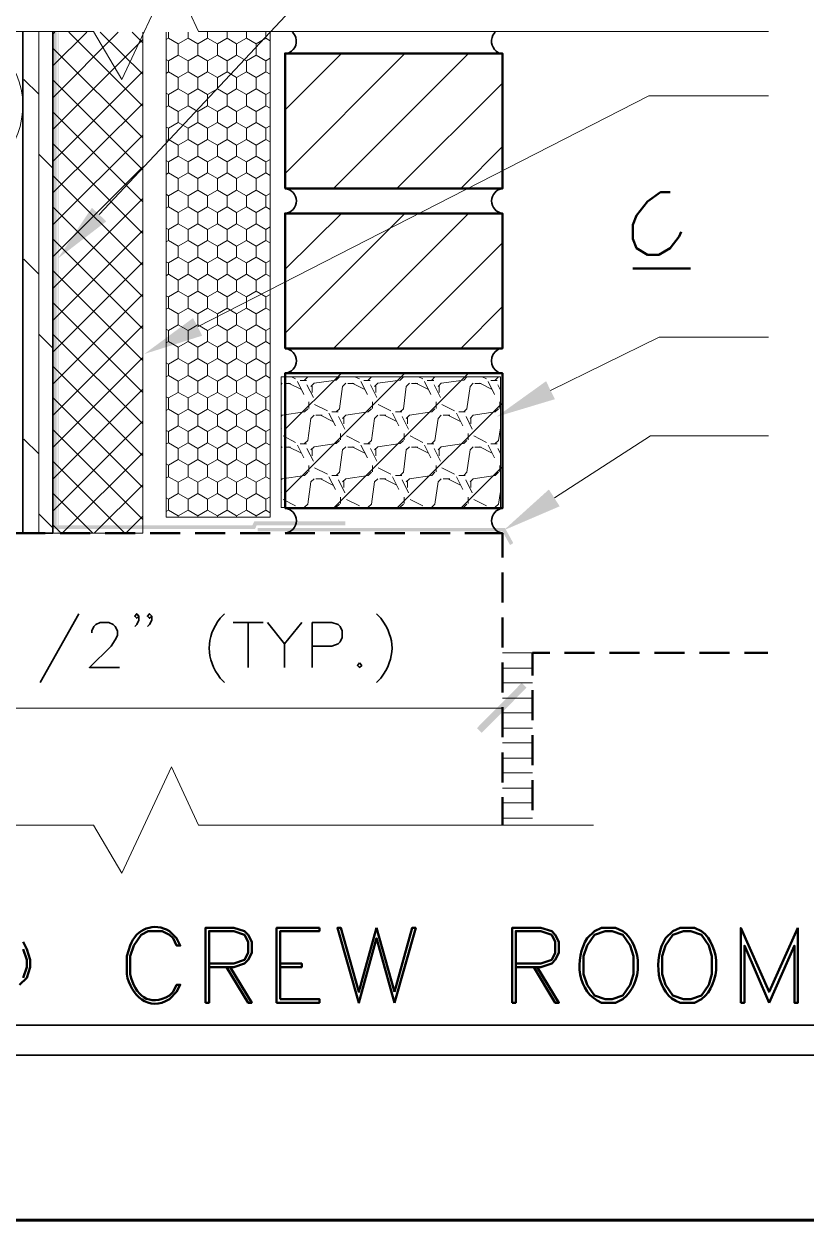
# Model space of a CAD drawing. Header units: inches. Extents: x 5 to 516, y -193 to 129.
# Drawn here: x 35.558 to 37.732, y -170.737 to -167.411 of the extents above; entities that cross this region are included whole.
import ezdxf

# ---------------------------------------------------------------- set-up
doc = ezdxf.new("R2010")
doc.units = ezdxf.units.IN
doc.header["$MEASUREMENT"] = 0
doc.layers.add('PDF7_Geometry', color=7, linetype='Continuous')
doc.layers.add('PDF7_Solid Fills', color=7, linetype='Continuous')

msp = doc.modelspace()

# ---------------------------------------------------------------- hatches: boundary and pattern name
at = {"layer": 'PDF7_Solid Fills', "transparency": 33554559}
for points in [[(36.2046632, -168.8057823), (36.1979965, -168.7946712), (36.1924412, -168.8057827), (35.6491069, -168.8057823), (35.6491076, -167.4346703), (35.6391069, -167.4346703), (35.6391078, -168.815783), (36.2002187, -168.8157823)], [(35.654664, -167.4346703), (35.6513307, -167.4346703), (35.6513297, -168.8268927), (35.654664, -168.8268927)], [(36.4513289, -168.8057823), (36.4513289, -168.7946712), (36.1979955, -168.7946716), (36.2046622, -168.8057823)], [(36.2079952, -168.8124487), (36.2079952, -168.8224487), (36.8879953, -168.8224494), (36.9091081, -168.8602272), (36.9179967, -168.8546709), (36.894662, -168.8124487)], [(36.8168865, -169.3691165), (36.8302199, -169.3824498), (36.9546638, -169.2568937), (36.941331, -169.2435609)]]:
    msp.add_hatch(color=256, dxfattribs=at).paths.add_polyline_path(points)

# ---------------------------------------------------------------- linework, layer by layer
at = {"layer": 'PDF7_Geometry', "lineweight": 15}
for points in [[(35.7668851, -167.941339), (37.3468852, -166.2557834), (37.674663, -166.2557834)], [(34.3402176, -167.4324505), (35.7513288, -167.4324505), (35.8302177, -167.5657838), (35.9679955, -167.2702282), (36.0435511, -167.4324505), (37.6268844, -167.4324505)], [(35.5991085, -168.8268937), (35.5991085, -167.4346713)], [(35.6379969, -167.4346703), (35.6379969, -168.8268927), (35.8879969, -168.8268927), (35.8879969, -167.4346703)], [(35.6379969, -167.5280044), (35.7324414, -167.4346711)], [(35.6379969, -167.4402268), (35.6435525, -167.4346713)], [(35.6379969, -167.6168942), (35.8202192, -167.434672)], [(35.8879969, -167.6402277), (35.6824414, -167.4346722)], [(35.8879969, -167.5513379), (35.7702191, -167.4346713)], [(35.8879969, -167.4635603), (35.859108, -167.4346714)], [(35.953551, -167.4346703), (35.953551, -168.7824482), (36.2424399, -168.7824482), (36.2424399, -167.4346703)], [(35.9535529, -167.4546708), (35.9602196, -167.4513375), (35.9602196, -167.4346708)], [(35.9868852, -167.466893), (36.014663, -167.4513375), (36.014663, -167.4346708)], [(36.0413297, -167.466893), (36.0679964, -167.4513375), (36.0679964, -167.4346708)], [(36.0957754, -167.466893), (36.122442, -167.4513375), (36.122442, -167.4346708)], [(36.1491076, -167.466893), (36.1768854, -167.4513375), (36.1768854, -167.4346708)], [(36.2035522, -167.466893), (36.2302188, -167.4513375), (36.2302188, -167.4346708)], [(35.6379969, -167.7046718), (35.8879969, -167.4546718)], [(35.9868852, -167.4668924), (35.9602185, -167.4513368)], [(35.9602185, -167.5135601), (35.9868852, -167.4980045), (35.9868852, -167.4668934)], [(36.0413286, -167.4668924), (36.0146619, -167.4513368)], [(36.0146619, -167.5135601), (36.0413286, -167.4980045), (36.0413286, -167.4668934)], [(36.0957742, -167.4668924), (36.0679964, -167.4513368)], [(36.0679964, -167.5135601), (36.0957742, -167.4980045), (36.0957742, -167.4668934)], [(36.1491076, -167.4668924), (36.1224409, -167.4513368)], [(36.1224409, -167.5135601), (36.1491076, -167.4980045), (36.1491076, -167.4668934)], [(36.203551, -167.4668924), (36.1768843, -167.4513368)], [(36.1768843, -167.5135601), (36.203551, -167.4980045), (36.203551, -167.4668934)], [(36.2424417, -167.4580039), (36.2302195, -167.4513372)], [(35.8879969, -167.7280053), (35.6379969, -167.4791164)], [(36.014663, -167.5135594), (35.9868852, -167.4980039)], [(36.0679964, -167.5135594), (36.0413297, -167.4980039)], [(36.122442, -167.5135594), (36.0957754, -167.4980039)], [(36.1768854, -167.5135594), (36.1491076, -167.4980039)], [(36.2302188, -167.5135594), (36.2035522, -167.4980039)], [(36.2424417, -167.506893), (36.2302195, -167.5135597)], [(36.2835523, -167.6502262), (36.4402189, -167.4935595)], [(36.2835523, -167.8268936), (36.6168856, -167.4935602)], [(36.4179969, -167.8691164), (36.7935525, -167.4935608)], [(35.9602196, -167.5135594), (35.9535529, -167.5102261)], [(35.9535529, -167.549116), (35.9602196, -167.5446715), (35.9602196, -167.5135604)], [(35.9868852, -167.5602271), (36.014663, -167.5446715), (36.014663, -167.5135604)], [(36.0413297, -167.5602271), (36.0679964, -167.5446715), (36.0679964, -167.5135604)], [(36.0957754, -167.5602271), (36.122442, -167.5446715), (36.122442, -167.5135604)], [(36.1491076, -167.5602271), (36.1768854, -167.5446715), (36.1768854, -167.5135604)], [(36.2035522, -167.5602271), (36.2302188, -167.5446715), (36.2302188, -167.5135604)], [(35.5991085, -167.6068935), (35.5579974, -167.5657824)], [(35.6379969, -167.7935616), (35.8879969, -167.5435616)], [(35.8879969, -167.8168929), (35.6379969, -167.5668929)], [(35.9868852, -167.5602265), (35.9602185, -167.5446709)], [(35.9602185, -167.6080052), (35.9868852, -167.5913386), (35.9868852, -167.5602274)], [(36.0413286, -167.5602265), (36.0146619, -167.5446709)], [(36.0146619, -167.6080052), (36.0413286, -167.5913386), (36.0413286, -167.5602274)], [(36.0957742, -167.5602265), (36.0679964, -167.5446709)], [(36.0679964, -167.6080052), (36.0957742, -167.5913386), (36.0957742, -167.5602274)], [(36.1491076, -167.5602265), (36.1224409, -167.5446709)], [(36.1224409, -167.6080052), (36.1491076, -167.5913386), (36.1491076, -167.5602274)], [(36.203551, -167.5602265), (36.1768843, -167.5446709)], [(36.1768843, -167.6080052), (36.203551, -167.5913386), (36.203551, -167.5602274)], [(36.2424417, -167.5513379), (36.2302195, -167.5446713)], [(35.9602196, -167.6080057), (35.9535529, -167.6035612)], [(35.9535529, -167.6424489), (35.9602196, -167.6391155), (35.9602196, -167.6080044)], [(36.014663, -167.6080057), (35.9868852, -167.591339)], [(35.9868852, -167.6546711), (36.014663, -167.6391155), (36.014663, -167.6080044)], [(36.0679964, -167.6080057), (36.0413297, -167.591339)], [(36.0413297, -167.6546711), (36.0679964, -167.6391155), (36.0679964, -167.6080044)], [(36.122442, -167.6080057), (36.0957754, -167.591339)], [(36.0957754, -167.6546711), (36.122442, -167.6391155), (36.122442, -167.6080044)], [(36.1768854, -167.6080057), (36.1491076, -167.591339)], [(36.1491076, -167.6546711), (36.1768854, -167.6391155), (36.1768854, -167.6080044)], [(36.2302188, -167.6080057), (36.2035522, -167.591339)], [(36.2035522, -167.6546711), (36.2302188, -167.6391155), (36.2302188, -167.6080044)], [(36.2424417, -167.601337), (36.2302195, -167.6080037)], [(36.5946643, -167.8691164), (36.8879976, -167.575783)], [(35.6379969, -167.8813392), (35.8879969, -167.6324503)], [(35.9868852, -167.6546727), (35.9602185, -167.6391172)], [(36.0413286, -167.6546727), (36.0146619, -167.6391172)], [(36.0402186, -168.253561), (37.2946631, -167.6113387), (37.6268854, -167.6113387)], [(36.0957742, -167.6546727), (36.0679964, -167.6391172)], [(36.1491076, -167.6546727), (36.1224409, -167.6391172)], [(36.203551, -167.6546727), (36.1768843, -167.6391172)], [(36.2424417, -167.6457819), (36.2302195, -167.6391153)], [(35.8879969, -167.9057827), (35.6379969, -167.6557827)], [(35.9602185, -167.7013381), (35.9868852, -167.6857826), (35.9868852, -167.6546714)], [(36.0146619, -167.7013381), (36.0413286, -167.6857826), (36.0413286, -167.6546714)], [(36.0679964, -167.7013381), (36.0957742, -167.6857826), (36.0957742, -167.6546714)], [(36.1224409, -167.7013381), (36.1491076, -167.6857826), (36.1491076, -167.6546714)], [(36.1768843, -167.7013381), (36.203551, -167.6857826), (36.203551, -167.6546714)], [(35.9602196, -167.7013375), (35.9535529, -167.6980042)], [(35.9535529, -167.7357829), (35.9602196, -167.7324496), (35.9602196, -167.7013385)], [(36.014663, -167.7013375), (35.9868852, -167.6857819)], [(35.9868852, -167.7480052), (36.014663, -167.7324496), (36.014663, -167.7013385)], [(36.0679964, -167.7013375), (36.0413297, -167.6857819)], [(36.0413297, -167.7480052), (36.0679964, -167.7324496), (36.0679964, -167.7013385)], [(36.122442, -167.7013375), (36.0957754, -167.6857819)], [(36.0957754, -167.7480052), (36.122442, -167.7324496), (36.122442, -167.7013385)], [(36.1768854, -167.7013375), (36.1491076, -167.6857819)], [(36.1491076, -167.7480052), (36.1768854, -167.7324496), (36.1768854, -167.7013385)], [(36.2302188, -167.7013375), (36.2035522, -167.6857819)], [(36.2035522, -167.7480052), (36.2302188, -167.7324496), (36.2302188, -167.7013385)], [(36.2424417, -167.6946711), (36.2302195, -167.7013378)], [(35.6379969, -167.9702268), (35.8879969, -167.7202267)], [(35.9868852, -167.7480045), (35.9602185, -167.732449)], [(36.0413286, -167.7480045), (36.0146619, -167.732449)], [(36.0957742, -167.7480045), (36.0679964, -167.732449)], [(36.1491076, -167.7480045), (36.1224409, -167.732449)], [(36.203551, -167.7480045), (36.1768843, -167.732449)], [(36.2424417, -167.739116), (36.2302195, -167.7324493)], [(35.6379969, -167.8124486), (35.599108, -167.7735597)], [(35.8879969, -167.9935603), (35.6379969, -167.7435603)], [(35.9602185, -167.7946722), (35.9868852, -167.7791166), (35.9868852, -167.7480055)], [(36.0146619, -167.7946722), (36.0413286, -167.7791166), (36.0413286, -167.7480055)], [(36.0679964, -167.7946722), (36.0957742, -167.7791166), (36.0957742, -167.7480055)], [(36.1224409, -167.7946722), (36.1491076, -167.7791166), (36.1491076, -167.7480055)], [(36.1768843, -167.7946722), (36.203551, -167.7791166), (36.203551, -167.7480055)], [(36.7724416, -167.8691164), (36.8879972, -167.7524497)], [(35.9602196, -167.7946716), (35.9535529, -167.7913382)], [(35.9535529, -167.8302281), (35.9602196, -167.8257837), (35.9602196, -167.7946725)], [(36.014663, -167.7946716), (35.9868852, -167.779116)], [(35.9868852, -167.8413392), (36.014663, -167.8257837), (36.014663, -167.7946725)], [(36.0679964, -167.7946716), (36.0413297, -167.779116)], [(36.0413297, -167.8413392), (36.0679964, -167.8257837), (36.0679964, -167.7946725)], [(36.122442, -167.7946716), (36.0957754, -167.779116)], [(36.0957754, -167.8413392), (36.122442, -167.8257837), (36.122442, -167.7946725)], [(36.1768854, -167.7946716), (36.1491076, -167.779116)], [(36.1491076, -167.8413392), (36.1768854, -167.8257837), (36.1768854, -167.7946725)], [(36.2302188, -167.7946716), (36.2035522, -167.779116)], [(36.2035522, -167.8413392), (36.2302188, -167.8257837), (36.2302188, -167.7946725)], [(36.2424417, -167.7880052), (36.2302195, -167.7946718)], [(35.6379969, -168.0591166), (35.8879969, -167.8091165)], [(35.8879969, -168.0824501), (35.6379969, -167.8324501)], [(35.9868852, -167.8413386), (35.9602185, -167.825783)], [(36.0413286, -167.8413386), (36.0146619, -167.825783)], [(36.0957742, -167.8413386), (36.0679964, -167.825783)], [(36.1491076, -167.8413386), (36.1224409, -167.825783)], [(36.203551, -167.8413386), (36.1768843, -167.825783)], [(36.2424417, -167.8324501), (36.2302195, -167.8257834)], [(35.9602185, -167.8891162), (35.9868852, -167.8735606), (35.9868852, -167.8413384)], [(36.014663, -167.8891156), (35.9868852, -167.87356)], [(36.0146619, -167.8891162), (36.0413286, -167.8735606), (36.0413286, -167.8413384)], [(36.0679964, -167.8891156), (36.0413297, -167.87356)], [(36.0679964, -167.8891162), (36.0957742, -167.8735606), (36.0957742, -167.8413384)], [(36.122442, -167.8891156), (36.0957754, -167.87356)], [(36.1224409, -167.8891162), (36.1491076, -167.8735606), (36.1491076, -167.8413384)], [(36.1768854, -167.8891156), (36.1491076, -167.87356)], [(36.1768843, -167.8891162), (36.203551, -167.8735606), (36.203551, -167.8413384)], [(36.2302188, -167.8891156), (36.2035522, -167.87356)], [(35.6379969, -168.1468942), (35.8879969, -167.8968941)], [(35.9602196, -167.8891156), (35.9535529, -167.8846711)], [(35.9535529, -167.923561), (35.9602196, -167.9202277), (35.9602196, -167.8891165)], [(35.9868852, -167.9357832), (36.014663, -167.9202277), (36.014663, -167.8891165)], [(36.0413297, -167.9357832), (36.0679964, -167.9202277), (36.0679964, -167.8891165)], [(36.0957754, -167.9357832), (36.122442, -167.9202277), (36.122442, -167.8891165)], [(36.1491076, -167.9357832), (36.1768854, -167.9202277), (36.1768854, -167.8891165)], [(36.2035522, -167.9357832), (36.2302188, -167.9202277), (36.2302188, -167.8891165)], [(36.2424417, -167.8824492), (36.2302195, -167.8891158)], [(35.8879969, -168.1702277), (35.6379969, -167.9202277)], [(35.9868852, -167.9357826), (35.9602185, -167.920227)], [(35.9602185, -167.982448), (35.9868852, -167.9668924), (35.9868852, -167.9357813)], [(36.0413286, -167.9357826), (36.0146619, -167.920227)], [(36.0146619, -167.982448), (36.0413286, -167.9668924), (36.0413286, -167.9357813)], [(36.0957742, -167.9357826), (36.0679964, -167.920227)], [(36.0679964, -167.982448), (36.0957742, -167.9668924), (36.0957742, -167.9357813)], [(36.1491076, -167.9357826), (36.1224409, -167.920227)], [(36.1224409, -167.982448), (36.1491076, -167.9668924), (36.1491076, -167.9357813)], [(36.203551, -167.9357826), (36.1768843, -167.920227)], [(36.1768843, -167.982448), (36.203551, -167.9668924), (36.203551, -167.9357813)], [(36.2424417, -167.9268941), (36.2302195, -167.9202274)], [(36.2835523, -168.2713381), (36.6168856, -167.9380047)], [(36.2835523, -168.0935607), (36.4402189, -167.9380052)], [(36.4179969, -168.3135608), (36.7935525, -167.9380052)], [(36.014663, -167.9824496), (35.9868852, -167.9668941)], [(36.0679964, -167.9824496), (36.0413297, -167.9668941)], [(36.122442, -167.9824496), (36.0957754, -167.9668941)], [(36.1768854, -167.9824496), (36.1491076, -167.9668941)], [(36.2302188, -167.9824496), (36.2035522, -167.9668941)], [(35.6379969, -168.2357817), (35.8879969, -167.9857817)], [(35.9602196, -167.9824496), (35.9535529, -167.9791163)], [(35.9535529, -168.0168928), (35.9602196, -168.0135595), (35.9602196, -167.9824483)], [(35.9868852, -168.029115), (36.014663, -168.0135595), (36.014663, -167.9824483)], [(36.0413297, -168.029115), (36.0679964, -168.0135595), (36.0679964, -167.9824483)], [(36.0957754, -168.029115), (36.122442, -168.0135595), (36.122442, -167.9824483)], [(36.1491076, -168.029115), (36.1768854, -168.0135595), (36.1768854, -167.9824483)], [(36.2035522, -168.029115), (36.2302188, -168.0135595), (36.2302188, -167.9824483)], [(36.2424417, -167.9757832), (36.2302195, -167.9824499)], [(35.8879969, -168.2591152), (35.6379969, -168.0091152)], [(35.9868852, -168.0291166), (35.9602185, -168.0135611)], [(35.9602185, -168.0757821), (35.9868852, -168.0602265), (35.9868852, -168.0291154)], [(36.0413286, -168.0291166), (36.0146619, -168.0135611)], [(36.0146619, -168.0757821), (36.0413286, -168.0602265), (36.0413286, -168.0291154)], [(36.0957742, -168.0291166), (36.0679964, -168.0135611)], [(36.0679964, -168.0757821), (36.0957742, -168.0602265), (36.0957742, -168.0291154)], [(36.1491076, -168.0291166), (36.1224409, -168.0135611)], [(36.1224409, -168.0757821), (36.1491076, -168.0602265), (36.1491076, -168.0291154)], [(36.203551, -168.0291166), (36.1768843, -168.0135611)], [(36.1768843, -168.0757821), (36.203551, -168.0602265), (36.203551, -168.0291154)], [(36.2424417, -168.0202281), (36.2302195, -168.0135615)], [(36.5946643, -168.3135608), (36.8879976, -168.0202275)], [(35.5991085, -168.1068935), (35.5579974, -168.0657824)], [(35.6379969, -168.3235593), (35.8879969, -168.0735593)], [(35.9602196, -168.0757837), (35.9535529, -168.0724503)], [(36.014663, -168.0757837), (35.9868852, -168.0602281)], [(36.0679964, -168.0757837), (36.0413297, -168.0602281)], [(36.122442, -168.0757837), (36.0957754, -168.0602281)], [(36.1768854, -168.0757837), (36.1491076, -168.0602281)], [(36.2302188, -168.0757837), (36.2035522, -168.0602281)], [(36.2424417, -168.069115), (36.2302195, -168.0757817)], [(35.8879969, -168.3468928), (35.6379969, -168.0968928)], [(35.9535529, -168.111338), (35.9602196, -168.1068935), (35.9602196, -168.0757824)], [(35.9868852, -168.1235602), (36.014663, -168.1068935), (36.014663, -168.0757824)], [(36.0413297, -168.1235602), (36.0679964, -168.1068935), (36.0679964, -168.0757824)], [(36.0957754, -168.1235602), (36.122442, -168.1068935), (36.122442, -168.0757824)], [(36.1491076, -168.1235602), (36.1768854, -168.1068935), (36.1768854, -168.0757824)], [(36.2035522, -168.1235602), (36.2302188, -168.1068935), (36.2302188, -168.0757824)], [(35.9868852, -168.1235606), (35.9602185, -168.106894)], [(35.9602185, -168.1702283), (35.9868852, -168.1546728), (35.9868852, -168.1235616)], [(36.0413286, -168.1235606), (36.0146619, -168.106894)], [(36.0146619, -168.1702283), (36.0413286, -168.1546728), (36.0413286, -168.1235616)], [(36.0957742, -168.1235606), (36.0679964, -168.106894)], [(36.0679964, -168.1702283), (36.0957742, -168.1546728), (36.0957742, -168.1235616)], [(36.1491076, -168.1235606), (36.1224409, -168.106894)], [(36.1224409, -168.1702283), (36.1491076, -168.1546728), (36.1491076, -168.1235616)], [(36.203551, -168.1235606), (36.1768843, -168.106894)], [(36.1768843, -168.1702283), (36.203551, -168.1546728), (36.203551, -168.1235616)], [(36.2424417, -168.1135599), (36.2302195, -168.1068933)], [(35.6379969, -168.4124491), (35.8879969, -168.1624491)], [(35.9602196, -168.1702277), (35.9535529, -168.1668943)], [(35.9535529, -168.2046709), (35.9602196, -168.2013375), (35.9602196, -168.1702264)], [(36.014663, -168.1702277), (35.9868852, -168.1546721)], [(35.9868852, -168.2168931), (36.014663, -168.2013375), (36.014663, -168.1702264)], [(36.0679964, -168.1702277), (36.0413297, -168.1546721)], [(36.0413297, -168.2168931), (36.0679964, -168.2013375), (36.0679964, -168.1702264)], [(36.122442, -168.1702277), (36.0957754, -168.1546721)], [(36.0957754, -168.2168931), (36.122442, -168.2013375), (36.122442, -168.1702264)], [(36.1768854, -168.1702277), (36.1491076, -168.1546721)], [(36.1491076, -168.2168931), (36.1768854, -168.2013375), (36.1768854, -168.1702264)], [(36.2302188, -168.1702277), (36.2035522, -168.1546721)], [(36.2035522, -168.2168931), (36.2302188, -168.2013375), (36.2302188, -168.1702264)], [(36.2424417, -168.1635613), (36.2302195, -168.170228)], [(35.8879969, -168.4357826), (35.6379969, -168.1857826)], [(35.9868852, -168.2168925), (35.9602185, -168.2013369)], [(36.0413286, -168.2168925), (36.0146619, -168.2013369)], [(36.0957742, -168.2168925), (36.0679964, -168.2013369)], [(36.1491076, -168.2168925), (36.1224409, -168.2013369)], [(36.203551, -168.2168925), (36.1768843, -168.2013369)], [(36.2424417, -168.2080039), (36.2302195, -168.2013373)], [(36.7724416, -168.3135608), (36.8879972, -168.1968942)], [(35.9602185, -168.2635601), (35.9868852, -168.2480046), (35.9868852, -168.2168934)], [(36.0146619, -168.2635601), (36.0413286, -168.2480046), (36.0413286, -168.2168934)], [(36.0679964, -168.2635601), (36.0957742, -168.2480046), (36.0957742, -168.2168934)], [(36.1224409, -168.2635601), (36.1491076, -168.2480046), (36.1491076, -168.2168934)], [(36.1768843, -168.2635601), (36.203551, -168.2480046), (36.203551, -168.2168934)], [(35.6379969, -168.5002267), (35.8879969, -168.2502267)], [(35.9602196, -168.2635595), (35.9535529, -168.2602261)], [(35.9535529, -168.2980049), (35.9602196, -168.2946716), (35.9602196, -168.2635605)], [(36.014663, -168.2635595), (35.9868852, -168.2480039)], [(35.9868852, -168.3102271), (36.014663, -168.2946716), (36.014663, -168.2635605)], [(36.0679964, -168.2635595), (36.0413297, -168.2480039)], [(36.0413297, -168.3102271), (36.0679964, -168.2946716), (36.0679964, -168.2635605)], [(36.122442, -168.2635595), (36.0957754, -168.2480039)], [(36.0957754, -168.3102271), (36.122442, -168.2946716), (36.122442, -168.2635605)], [(36.1768854, -168.2635595), (36.1491076, -168.2480039)], [(36.1491076, -168.3102271), (36.1768854, -168.2946716), (36.1768854, -168.2635605)], [(36.2302188, -168.2635595), (36.2035522, -168.2480039)], [(36.2035522, -168.3102271), (36.2302188, -168.2946716), (36.2302188, -168.2635605)], [(36.2424417, -168.2568931), (36.2302195, -168.2635598)], [(35.6379969, -168.3124486), (35.599108, -168.2735598)], [(35.8879969, -168.5235602), (35.6379969, -168.2735602)], [(35.9868852, -168.3102265), (35.9602185, -168.294671)], [(36.0413286, -168.3102265), (36.0146619, -168.294671)], [(36.0957742, -168.3102265), (36.0679964, -168.294671)], [(36.1491076, -168.3102265), (36.1224409, -168.294671)], [(36.203551, -168.3102265), (36.1768843, -168.294671)], [(36.2424417, -168.301338), (36.2302195, -168.2946713)], [(37.0213295, -168.4302262), (37.3235517, -168.2824484), (37.6268851, -168.2824484)], [(35.6379969, -168.5891165), (35.8879969, -168.3391165)], [(35.9602185, -168.3568942), (35.9868852, -168.3413386), (35.9868852, -168.3102275)], [(36.0146619, -168.3568942), (36.0413286, -168.3413386), (36.0413286, -168.3102275)], [(36.0679964, -168.3568942), (36.0957742, -168.3413386), (36.0957742, -168.3102275)], [(36.1224409, -168.3568942), (36.1491076, -168.3413386), (36.1491076, -168.3102275)], [(36.1768843, -168.3568942), (36.203551, -168.3413386), (36.203551, -168.3102275)], [(35.8879969, -168.61245), (35.6379969, -168.36245)], [(35.9602196, -168.3568935), (35.9535529, -168.3535602)], [(35.9535529, -168.3924489), (35.9602196, -168.3891156), (35.9602196, -168.3568934)], [(36.014663, -168.3568935), (35.9868852, -168.341338)], [(35.9868852, -168.4046711), (36.014663, -168.3891156), (36.014663, -168.3568934)], [(36.0679964, -168.3568935), (36.0413297, -168.341338)], [(36.0413297, -168.4046711), (36.0679964, -168.3891156), (36.0679964, -168.3568934)], [(36.122442, -168.3568935), (36.0957754, -168.341338)], [(36.0957754, -168.4046711), (36.122442, -168.3891156), (36.122442, -168.3568934)], [(36.1768854, -168.3568935), (36.1491076, -168.341338)], [(36.1491076, -168.4046711), (36.1768854, -168.3891156), (36.1768854, -168.3568934)], [(36.2302188, -168.3568935), (36.2035522, -168.341338)], [(36.2035522, -168.4046711), (36.2302188, -168.3891156), (36.2302188, -168.3568934)], [(36.2424417, -168.3502272), (36.2302195, -168.3568938)], [(35.9868852, -168.4046728), (35.9602185, -168.3891172)], [(35.9602185, -168.4513382), (35.9868852, -168.4357826), (35.9868852, -168.4046715)], [(36.0413286, -168.4046728), (36.0146619, -168.3891172)], [(36.0146619, -168.4513382), (36.0413286, -168.4357826), (36.0413286, -168.4046715)], [(36.0957742, -168.4046728), (36.0679964, -168.3891172)], [(36.0679964, -168.4513382), (36.0957742, -168.4357826), (36.0957742, -168.4046715)], [(36.1491076, -168.4046728), (36.1224409, -168.3891172)], [(36.1224409, -168.4513382), (36.1491076, -168.4357826), (36.1491076, -168.4046715)], [(36.203551, -168.4046728), (36.1768843, -168.3891172)], [(36.1768843, -168.4513382), (36.203551, -168.4357826), (36.203551, -168.4046715)], [(36.2424417, -168.395782), (36.2302195, -168.3891153)], [(36.2835523, -168.5380052), (36.4402189, -168.3824496)], [(36.2835523, -168.7146726), (36.6168856, -168.3824504)], [(36.3013293, -168.3924499), (36.3124404, -168.3980055)], [(36.3179964, -168.4057827), (36.3357742, -168.4413383)], [(36.325775, -168.4024484), (36.3435528, -168.4024484)], [(36.3379956, -168.4013384), (36.3468845, -168.3924496)], [(36.3468841, -168.3924499), (36.3468841, -168.3913388)], [(36.3646635, -168.410227), (36.4257746, -168.4013381)], [(36.4179969, -168.7580053), (36.7935525, -168.3824497)], [(36.4257732, -168.4013384), (36.4346621, -168.3924496)], [(36.4779967, -168.3924499), (36.4902189, -168.3980055)], [(36.4946638, -168.4057827), (36.5124416, -168.4413383)], [(36.5024402, -168.4024484), (36.5202179, -168.4024484)], [(36.514663, -168.4013384), (36.5235519, -168.3924496)], [(36.5235515, -168.3924499), (36.5235515, -168.3913388)], [(36.5413286, -168.410227), (36.6035508, -168.4013381)], [(36.6035528, -168.4013384), (36.6124417, -168.3924496)], [(36.6546641, -168.3924499), (36.6668863, -168.3980055)], [(36.671329, -168.4057827), (36.6891068, -168.4413383)], [(36.6791076, -168.4024484), (36.6968853, -168.4024484)], [(36.6913304, -168.4013384), (36.7002193, -168.3924496)], [(36.700219, -168.3924499), (36.700219, -168.3913388)], [(36.717996, -168.410227), (36.7802182, -168.4013381)], [(36.780218, -168.4013384), (36.7891069, -168.3924496)], [(36.8313293, -168.3924499), (36.8435515, -168.3980055)], [(36.8479964, -168.4057827), (36.8657742, -168.4413383)], [(36.855775, -168.4024484), (36.8735528, -168.4024484)], [(36.8679956, -168.4013384), (36.8768845, -168.3924496)], [(36.8768864, -168.3924499), (36.8768864, -168.3913388)], [(35.6379969, -168.6768941), (35.8879969, -168.4268941)], [(36.014663, -168.4513375), (35.9868852, -168.435782)], [(36.0679964, -168.4513375), (36.0413297, -168.435782)], [(36.122442, -168.4513375), (36.0957754, -168.435782)], [(36.1768854, -168.4513375), (36.1491076, -168.435782)], [(36.2302188, -168.4513375), (36.2035522, -168.435782)], [(36.2724416, -168.4135613), (36.2757749, -168.410228)], [(36.2813301, -168.4113369), (36.2991079, -168.4113369)], [(36.293553, -168.410227), (36.3291085, -168.4280048)], [(36.3446643, -168.4146712), (36.3624421, -168.4502268)], [(36.3557749, -168.4191155), (36.3646638, -168.4102266)], [(36.359107, -168.4180056), (36.359107, -168.4357833)], [(36.4346617, -168.4813375), (36.4435506, -168.4191152)], [(36.4435525, -168.4191155), (36.4524414, -168.4102266)], [(36.4579953, -168.4113369), (36.475773, -168.4113369)], [(36.4702181, -168.410227), (36.5057737, -168.4280048)], [(36.5213294, -168.4146712), (36.5391072, -168.4502268)], [(36.5324401, -168.4191155), (36.541329, -168.4102266)], [(36.5357744, -168.4180056), (36.5357744, -168.4357833)], [(36.6124413, -168.4813375), (36.6202191, -168.4191152)], [(36.6202177, -168.4191155), (36.6291066, -168.4102266)], [(36.6346627, -168.4113369), (36.6524404, -168.4113369)], [(36.6468855, -168.410227), (36.6824411, -168.4280048)], [(36.6979968, -168.4146712), (36.7157746, -168.4502268)], [(36.7091075, -168.4191155), (36.7179964, -168.4102266)], [(36.7124395, -168.4180056), (36.7124395, -168.4357833)], [(36.7891088, -168.4813375), (36.7979976, -168.4191152)], [(36.7979973, -168.4191155), (36.8068862, -168.4102266)], [(36.8113301, -168.4113369), (36.8291079, -168.4113369)], [(36.8246629, -168.410227), (36.8591073, -168.4280048)], [(36.874662, -168.4146712), (36.8824397, -168.4291157)], [(35.8879969, -168.7002276), (35.6379969, -168.4502276)], [(35.9602196, -168.4513375), (35.9535529, -168.4480042)], [(35.9535529, -168.485783), (35.9602196, -168.4824497), (35.9602196, -168.4513385)], [(35.9868852, -168.4980052), (36.014663, -168.4824497), (36.014663, -168.4513385)], [(36.0413297, -168.4980052), (36.0679964, -168.4824497), (36.0679964, -168.4513385)], [(36.0957754, -168.4980052), (36.122442, -168.4824497), (36.122442, -168.4513385)], [(36.1491076, -168.4980052), (36.1768854, -168.4824497), (36.1768854, -168.4513385)], [(36.2035522, -168.4980052), (36.2302188, -168.4824497), (36.2302188, -168.4513385)], [(36.2424417, -168.4446712), (36.2302195, -168.4513378)], [(36.3502185, -168.4624482), (36.3502185, -168.480226)], [(36.3657734, -168.4691169), (36.401329, -168.4868946)], [(36.5268859, -168.4624482), (36.5268859, -168.480226)], [(36.5424408, -168.4691169), (36.5779964, -168.4868946)], [(36.5946643, -168.7580053), (36.8879976, -168.464672)], [(36.703551, -168.4624482), (36.703551, -168.480226)], [(36.7191082, -168.4691169), (36.7546638, -168.4868946)], [(36.8802184, -168.4624482), (36.8802184, -168.480226)], [(35.9868852, -168.4980046), (35.9602185, -168.482449)], [(35.9602185, -168.5446722), (35.9868852, -168.5291167), (35.9868852, -168.4980056)], [(36.0413286, -168.4980046), (36.0146619, -168.482449)], [(36.0146619, -168.5446722), (36.0413286, -168.5291167), (36.0413286, -168.4980056)], [(36.0957742, -168.4980046), (36.0679964, -168.482449)], [(36.0679964, -168.5446722), (36.0957742, -168.5291167), (36.0957742, -168.4980056)], [(36.1491076, -168.4980046), (36.1224409, -168.482449)], [(36.1224409, -168.5446722), (36.1491076, -168.5291167), (36.1491076, -168.4980056)], [(36.203551, -168.4980046), (36.1768843, -168.482449)], [(36.1768843, -168.5446722), (36.203551, -168.5291167), (36.203551, -168.4980056)], [(36.2424417, -168.4891161), (36.2302195, -168.4824494)], [(36.2724416, -168.5024488), (36.2757749, -168.4991155)], [(36.2757737, -168.4991168), (36.3379959, -168.4902279)], [(36.3379956, -168.490226), (36.3468845, -168.4813371)], [(36.3557749, -168.5080053), (36.3646638, -168.4991164)], [(36.3691077, -168.4991168), (36.3868855, -168.4991168)], [(36.3824405, -168.4991168), (36.416885, -168.5168946)], [(36.405774, -168.4935603), (36.4235518, -168.5291159)], [(36.4135526, -168.490226), (36.4313304, -168.490226)], [(36.4257732, -168.490226), (36.4346621, -168.4813371)], [(36.4324419, -168.5024488), (36.4502197, -168.5380044)], [(36.4435525, -168.5080053), (36.4524414, -168.4991164)], [(36.4524411, -168.4991168), (36.5146633, -168.4902279)], [(36.514663, -168.490226), (36.5235519, -168.4813371)], [(36.5324401, -168.5080053), (36.541329, -168.4991164)], [(36.5468851, -168.4991168), (36.5635517, -168.4991168)], [(36.5591079, -168.4991168), (36.5946635, -168.5168946)], [(36.5824414, -168.4935603), (36.6002192, -168.5291159)], [(36.5902178, -168.490226), (36.6079955, -168.490226)], [(36.6035528, -168.490226), (36.6124417, -168.4813371)], [(36.609107, -168.5024488), (36.6268848, -168.5380044)], [(36.6202177, -168.5080053), (36.6291066, -168.4991164)], [(36.6291062, -168.4991168), (36.6913284, -168.4902279)], [(36.6913304, -168.490226), (36.7002193, -168.4813371)], [(36.7091075, -168.5080053), (36.7179964, -168.4991164)], [(36.7235525, -168.4991168), (36.7413302, -168.4991168)], [(36.7357731, -168.4991168), (36.7713286, -168.5168946)], [(36.7602188, -168.4935603), (36.7779966, -168.5291159)], [(36.7668852, -168.490226), (36.784663, -168.490226)], [(36.780218, -168.490226), (36.7891069, -168.4813371)], [(36.7868844, -168.5024488), (36.803551, -168.5380044)], [(36.7979973, -168.5080053), (36.8068862, -168.4991164)], [(36.8068858, -168.4991168), (36.8679969, -168.4902279)], [(36.8679956, -168.490226), (36.8768845, -168.4813371)], [(35.6379969, -168.7657839), (35.8879969, -168.5157839)], [(35.8879969, -168.7891152), (35.6379969, -168.5391152)], [(36.014663, -168.5446716), (35.9868852, -168.5291161)], [(36.0679964, -168.5446716), (36.0413297, -168.5291161)], [(36.122442, -168.5446716), (36.0957754, -168.5291161)], [(36.1768854, -168.5446716), (36.1491076, -168.5291161)], [(36.2302188, -168.5446716), (36.2035522, -168.5291161)], [(36.2424417, -168.5380052), (36.2302195, -168.5446719)], [(36.2724416, -168.536893), (36.2735527, -168.5380041)], [(36.3468841, -168.5691151), (36.355773, -168.5080039)], [(36.4468846, -168.5068931), (36.4468846, -168.5235598)], [(36.5235515, -168.5691151), (36.5324404, -168.5080039)], [(36.623552, -168.5068931), (36.623552, -168.5235598)], [(36.700219, -168.5691151), (36.7091078, -168.5080039)], [(36.8002194, -168.5068931), (36.8002194, -168.5235598)], [(36.8768864, -168.5691151), (36.8824419, -168.5346706)], [(35.5991085, -168.6068936), (35.5579974, -168.5657825)], [(35.9602196, -168.5446716), (35.9535529, -168.5413383)], [(35.9535529, -168.5791171), (35.9602196, -168.5757837), (35.9602196, -168.5446726)], [(35.9868852, -168.5913393), (36.014663, -168.5757837), (36.014663, -168.5446726)], [(36.0413297, -168.5913393), (36.0679964, -168.5757837), (36.0679964, -168.5446726)], [(36.0957754, -168.5913393), (36.122442, -168.5757837), (36.122442, -168.5446726)], [(36.1491076, -168.5913393), (36.1768854, -168.5757837), (36.1768854, -168.5446726)], [(36.2035522, -168.5913393), (36.2302188, -168.5757837), (36.2302188, -168.5446726)], [(36.2779958, -168.5568945), (36.3124402, -168.5746722)], [(36.3379956, -168.5780036), (36.3468845, -168.5691147)], [(36.4257732, -168.5780036), (36.4346621, -168.5691147)], [(36.4379961, -168.5502258), (36.4379961, -168.5680036)], [(36.4546632, -168.5568945), (36.4902188, -168.5746722)], [(36.514663, -168.5780036), (36.5235519, -168.5691147)], [(36.6035528, -168.5780036), (36.6124417, -168.5691147)], [(36.6146635, -168.5502258), (36.6146635, -168.5680036)], [(36.6313306, -168.5568945), (36.6668862, -168.5746722)], [(36.6913304, -168.5780036), (36.7002193, -168.5691147)], [(36.780218, -168.5780036), (36.7891069, -168.5691147)], [(36.7924408, -168.5502258), (36.7924408, -168.5680036)], [(36.8079957, -168.5568945), (36.8435513, -168.5746722)], [(36.8679956, -168.5780036), (36.8768845, -168.5691147)], [(37.0324401, -168.7291153), (37.2991068, -168.5568931), (37.6268846, -168.5568931)], [(35.6646625, -168.8268937), (35.8879959, -168.6035603)], [(35.9868852, -168.5913386), (35.9602185, -168.5757831)], [(35.9602185, -168.638004), (35.9868852, -168.6224485), (35.9868852, -168.5913374)], [(36.0413286, -168.5913386), (36.0146619, -168.5757831)], [(36.0146619, -168.638004), (36.0413286, -168.6224485), (36.0413286, -168.5913374)], [(36.0957742, -168.5913386), (36.0679964, -168.5757831)], [(36.0679964, -168.638004), (36.0957742, -168.6224485), (36.0957742, -168.5913374)], [(36.1491076, -168.5913386), (36.1224409, -168.5757831)], [(36.1224409, -168.638004), (36.1491076, -168.6224485), (36.1491076, -168.5913374)], [(36.203551, -168.5913386), (36.1768843, -168.5757831)], [(36.1768843, -168.638004), (36.203551, -168.6224485), (36.203551, -168.5913374)], [(36.2424417, -168.5824501), (36.2302195, -168.5757834)], [(36.2724416, -168.5902264), (36.2757749, -168.5868931)], [(36.2813301, -168.5880043), (36.2991079, -168.5880043)], [(36.293553, -168.5868944), (36.3291085, -168.6046722)], [(36.3179964, -168.5824501), (36.3357742, -168.6180057)], [(36.325775, -168.5791158), (36.3435528, -168.5791158)], [(36.3446643, -168.5913386), (36.3624421, -168.6268942)], [(36.3557749, -168.5957829), (36.3646638, -168.586894)], [(36.359107, -168.5946707), (36.359107, -168.6124485)], [(36.3646635, -168.5868944), (36.4257746, -168.5780055)], [(36.4346617, -168.6580049), (36.4435506, -168.5957826)], [(36.4435525, -168.5957829), (36.4524414, -168.586894)], [(36.4579953, -168.5880043), (36.475773, -168.5880043)], [(36.4702181, -168.5868944), (36.5057737, -168.6046722)], [(36.4946638, -168.5824501), (36.5124416, -168.6180057)], [(36.5024402, -168.5791158), (36.5202179, -168.5791158)], [(36.5213294, -168.5913386), (36.5391072, -168.6268942)], [(36.5324401, -168.5957829), (36.541329, -168.586894)], [(36.5357744, -168.5946707), (36.5357744, -168.6124485)], [(36.5413286, -168.5868944), (36.6035508, -168.5780055)], [(36.6124413, -168.6580049), (36.6202191, -168.5957826)], [(36.6202177, -168.5957829), (36.6291066, -168.586894)], [(36.6346627, -168.5880043), (36.6524404, -168.5880043)], [(36.6468855, -168.5868944), (36.6824411, -168.6046722)], [(36.671329, -168.5824501), (36.6891068, -168.6180057)], [(36.6791076, -168.5791158), (36.6968853, -168.5791158)], [(36.6979968, -168.5913386), (36.7157746, -168.6268942)], [(36.7091075, -168.5957829), (36.7179964, -168.586894)], [(36.7124395, -168.5946707), (36.7124395, -168.6124485)], [(36.717996, -168.5868944), (36.7802182, -168.5780055)], [(36.7891088, -168.6580049), (36.7979976, -168.5957826)], [(36.7979973, -168.5957829), (36.8068862, -168.586894)], [(36.8113301, -168.5880043), (36.8291079, -168.5880043)], [(36.8246629, -168.5868944), (36.8591073, -168.6046722)], [(36.8479964, -168.5824501), (36.8657742, -168.6180057)], [(36.855775, -168.5791158), (36.8735528, -168.5791158)], [(36.874662, -168.5913386), (36.8824397, -168.6057831)], [(35.8379956, -168.8268937), (35.6379956, -168.6268937)], [(35.9602196, -168.6380057), (35.9535529, -168.6346723)], [(35.9535529, -168.6735611), (35.9602196, -168.6702277), (35.9602196, -168.6380055)], [(36.014663, -168.6380057), (35.9868852, -168.6224501)], [(35.9868852, -168.6857833), (36.014663, -168.6702277), (36.014663, -168.6380055)], [(36.0679964, -168.6380057), (36.0413297, -168.6224501)], [(36.0413297, -168.6857833), (36.0679964, -168.6702277), (36.0679964, -168.6380055)], [(36.122442, -168.6380057), (36.0957754, -168.6224501)], [(36.0957754, -168.6857833), (36.122442, -168.6702277), (36.122442, -168.6380055)], [(36.1768854, -168.6380057), (36.1491076, -168.6224501)], [(36.1491076, -168.6857833), (36.1768854, -168.6702277), (36.1768854, -168.6380055)], [(36.2302188, -168.6380057), (36.2035522, -168.6224501)], [(36.2035522, -168.6857833), (36.2302188, -168.6702277), (36.2302188, -168.6380055)], [(36.2424417, -168.6313393), (36.2302195, -168.6380059)], [(35.9868852, -168.6857826), (35.9602185, -168.6702271)], [(36.0413286, -168.6857826), (36.0146619, -168.6702271)], [(36.0957742, -168.6857826), (36.0679964, -168.6702271)], [(36.1491076, -168.6857826), (36.1224409, -168.6702271)], [(36.203551, -168.6857826), (36.1768843, -168.6702271)], [(36.2424417, -168.6768941), (36.2302195, -168.6702274)], [(36.2757737, -168.6757819), (36.3379959, -168.666893)], [(36.3379956, -168.6668934), (36.3468845, -168.6580045)], [(36.3502185, -168.6391156), (36.3502185, -168.6568934)], [(36.3657734, -168.645782), (36.401329, -168.6635598)], [(36.405774, -168.6702277), (36.4235518, -168.7057833)], [(36.4135526, -168.6668934), (36.4313304, -168.6668934)], [(36.4257732, -168.6668934), (36.4346621, -168.6580045)], [(36.4524411, -168.6757819), (36.5146633, -168.666893)], [(36.514663, -168.6668934), (36.5235519, -168.6580045)], [(36.5268859, -168.6391156), (36.5268859, -168.6568934)], [(36.5424408, -168.645782), (36.5779964, -168.6635598)], [(36.5824414, -168.6702277), (36.6002192, -168.7057833)], [(36.5902178, -168.6668934), (36.6079955, -168.6668934)], [(36.6035528, -168.6668934), (36.6124417, -168.6580045)], [(36.6291062, -168.6757819), (36.6913284, -168.666893)], [(36.6913304, -168.6668934), (36.7002193, -168.6580045)], [(36.703551, -168.6391156), (36.703551, -168.6568934)], [(36.7191082, -168.645782), (36.7546638, -168.6635598)], [(36.7602188, -168.6702277), (36.7779966, -168.7057833)], [(36.7668852, -168.6668934), (36.784663, -168.6668934)], [(36.7724416, -168.7580053), (36.8879972, -168.6413386)], [(36.780218, -168.6668934), (36.7891069, -168.6580045)], [(36.8068858, -168.6757819), (36.8679969, -168.666893)], [(36.8679956, -168.6668934), (36.8768845, -168.6580045)], [(36.8802184, -168.6391156), (36.8802184, -168.6568934)], [(35.7535523, -168.8268937), (35.8879968, -168.6924492)], [(35.9602185, -168.732448), (35.9868852, -168.7168925), (35.9868852, -168.6857814)], [(36.0146619, -168.732448), (36.0413286, -168.7168925), (36.0413286, -168.6857814)], [(36.0679964, -168.732448), (36.0957742, -168.7168925), (36.0957742, -168.6857814)], [(36.1224409, -168.732448), (36.1491076, -168.7168925), (36.1491076, -168.6857814)], [(36.1768843, -168.732448), (36.203551, -168.7168925), (36.203551, -168.6857814)], [(36.2724416, -168.6791162), (36.2757749, -168.6757829)], [(36.3468841, -168.7468947), (36.355773, -168.6846724)], [(36.3557749, -168.6846704), (36.3646638, -168.6757816)], [(36.3691077, -168.6757819), (36.3868855, -168.6757819)], [(36.3824405, -168.6757819), (36.416885, -168.6935597)], [(36.4324419, -168.6791162), (36.4502197, -168.7146718)], [(36.4435525, -168.6846704), (36.4524414, -168.6757816)], [(36.4468846, -168.6835605), (36.4468846, -168.7002272)], [(36.5235515, -168.7468947), (36.5324404, -168.6846724)], [(36.5324401, -168.6846704), (36.541329, -168.6757816)], [(36.5468851, -168.6757819), (36.5635517, -168.6757819)], [(36.5591079, -168.6757819), (36.5946635, -168.6935597)], [(36.609107, -168.6791162), (36.6268848, -168.7146718)], [(36.6202177, -168.6846704), (36.6291066, -168.6757816)], [(36.623552, -168.6835605), (36.623552, -168.7002272)], [(36.700219, -168.7468947), (36.7091078, -168.6846724)], [(36.7091075, -168.6846704), (36.7179964, -168.6757816)], [(36.7235525, -168.6757819), (36.7413302, -168.6757819)], [(36.7357731, -168.6757819), (36.7713286, -168.6935597)], [(36.7857744, -168.6791162), (36.8035522, -168.7146718)], [(36.7979973, -168.6846704), (36.8068862, -168.6757816)], [(36.8002194, -168.6835605), (36.8002194, -168.7002272)], [(35.749108, -168.8268937), (35.6379969, -168.7157826)], [(35.9602196, -168.7324497), (35.9535529, -168.7291163)], [(35.9535529, -168.7668929), (35.9602196, -168.7635595), (35.9602196, -168.7324484)], [(36.014663, -168.7324497), (35.9868852, -168.7168941)], [(35.9868852, -168.7791151), (36.014663, -168.7635595), (36.014663, -168.7324484)], [(36.0679964, -168.7324497), (36.0413297, -168.7168941)], [(36.0413297, -168.7791151), (36.0679964, -168.7635595), (36.0679964, -168.7324484)], [(36.122442, -168.7324497), (36.0957754, -168.7168941)], [(36.0957754, -168.7791151), (36.122442, -168.7635595), (36.122442, -168.7324484)], [(36.1768854, -168.7324497), (36.1491076, -168.7168941)], [(36.1491076, -168.7791151), (36.1768854, -168.7635595), (36.1768854, -168.7324484)], [(36.2302188, -168.7324497), (36.2035522, -168.7168941)], [(36.2035522, -168.7791151), (36.2302188, -168.7635595), (36.2302188, -168.7324484)], [(36.2424417, -168.7257833), (36.2302195, -168.7324499)], [(36.2724416, -168.7135604), (36.2735527, -168.7146715)], [(36.2779958, -168.7335596), (36.3124402, -168.7513374)], [(36.4379961, -168.7268932), (36.4379961, -168.744671)], [(36.4546632, -168.7335596), (36.4902188, -168.7513374)], [(36.6146635, -168.7268932), (36.6146635, -168.744671)], [(36.6313306, -168.7335596), (36.6668862, -168.7513374)], [(36.7924408, -168.7268932), (36.7924408, -168.744671)], [(36.8079957, -168.7335596), (36.8435513, -168.7513374)], [(36.8768864, -168.7468947), (36.8824419, -168.7113391)], [(35.9868852, -168.7791167), (35.9602185, -168.7635612)], [(36.0413286, -168.7791167), (36.0146619, -168.7635612)], [(36.0957742, -168.7791167), (36.0679964, -168.7635612)], [(36.1491076, -168.7791167), (36.1224409, -168.7635612)], [(36.203551, -168.7791167), (36.1768843, -168.7635612)], [(36.2424417, -168.7702282), (36.2302195, -168.7635615)], [(36.3379956, -168.754671), (36.3468845, -168.7468932)], [(36.4246633, -168.7557832), (36.4257744, -168.7546721)], [(36.4257732, -168.754671), (36.4346621, -168.7468932)], [(36.514663, -168.754671), (36.5235519, -168.7468932)], [(36.6013284, -168.7557832), (36.6035507, -168.7546721)], [(36.6035528, -168.754671), (36.6124417, -168.7468932)], [(36.6913304, -168.754671), (36.7002193, -168.7468932)], [(36.7779958, -168.7557832), (36.7802181, -168.7546721)], [(36.780218, -168.754671), (36.7891069, -168.7468932)], [(36.8679956, -168.754671), (36.8768845, -168.7468932)], [(35.6379969, -168.8124487), (35.599108, -168.7735598)], [(35.6613304, -168.8268937), (35.6379971, -168.8035603)], [(35.8413299, -168.8268937), (35.8879966, -168.780227)], [(35.9868852, -168.7824488), (35.9868852, -168.7791154)], [(36.0413286, -168.7824488), (36.0413286, -168.7791154)], [(36.0957742, -168.7824488), (36.0957742, -168.7791154)], [(36.1491076, -168.7824488), (36.1491076, -168.7791154)], [(36.203551, -168.7824488), (36.203551, -168.7791154)], [(36.9713304, -169.160227), (36.887997, -169.160227)], [(36.8857749, -169.2302276), (36.8857749, -169.1880054)], [(36.9713304, -169.2024498), (36.887997, -169.2024498)], [(36.9713304, -169.2435604), (36.887997, -169.2435604)], [(36.9713304, -169.2857831), (36.887997, -169.2857831)], [(34.6368846, -169.3135609), (36.8857737, -169.3135609)], [(36.9713304, -169.3268937), (36.887997, -169.3268937)], [(36.9713304, -169.3691165), (36.887997, -169.3691165)], [(36.9713304, -169.4102271), (36.887997, -169.4102271)], [(36.9713304, -169.4524498), (36.887997, -169.4524498)], [(34.3402176, -169.6391157), (35.7513288, -169.6391157), (35.8302177, -169.772449), (35.9679955, -169.4768935), (36.0435511, -169.6391157), (37.1413288, -169.6391157)], [(36.9713304, -169.4935604), (36.887997, -169.4935604)], [(36.9713304, -169.5357832), (36.887997, -169.5357832)], [(36.9713304, -169.5768937), (36.887997, -169.5768937)], [(36.9713304, -169.6191165), (36.887997, -169.6191165)]]:
    msp.add_lwpolyline(points, dxfattribs=at)
at = {"layer": 'PDF7_Geometry', "lineweight": 35}
for points in [[(35.6379969, -167.4346703), (35.6379969, -168.8268927), (35.5546636, -168.8268927), (35.5546636, -167.4346703)], [(36.31133, -167.4424491), (36.3046634, -167.4346713)], [(36.8679956, -167.4346703), (36.8613289, -167.4424481)], [(36.2835523, -167.4935602), (36.2946634, -167.491338)], [(36.8768845, -167.491337), (36.8879956, -167.4935592)], [(36.887997, -168.3135608), (36.8768859, -168.3157831)], [(36.8768859, -168.3802275), (36.887997, -168.3824497)], [(35.7102196, -169.051338), (35.6035529, -169.2424492)], [(35.8768863, -169.0580044), (35.8713307, -169.06356), (35.8657752, -169.0580044), (35.8713307, -169.0513378), (35.8768863, -169.0580044), (35.8768863, -169.0691156), (35.8713307, -169.0813378), (35.8657752, -169.0868933)], [(35.9135526, -169.0580044), (35.9068859, -169.06356), (35.9013304, -169.0580044), (35.9068859, -169.0513378), (35.9135526, -169.0580044), (35.9135526, -169.0691156), (35.9068859, -169.0813378), (35.9013304, -169.0868933)], [(36.1157734, -169.051338), (36.1035512, -169.0635603)], [(36.5379965, -169.051338), (36.5502188, -169.0635603)], [(35.7468859, -169.1046715), (35.7468859, -169.0991159), (35.7524415, -169.0868937), (35.757997, -169.0813381), (35.7702192, -169.0757826), (35.7935526, -169.0757826), (35.8057748, -169.0813381), (35.8113304, -169.0868937), (35.817997, -169.0991159), (35.817997, -169.1113381), (35.8113304, -169.1235604), (35.8002192, -169.1413381), (35.7402192, -169.200227), (35.8235526, -169.200227)], [(36.1391069, -169.0757838), (36.2224402, -169.0757838)], [(36.1813297, -169.0757838), (36.1813297, -169.2002282)], [(36.2346631, -169.0757838), (36.2824409, -169.1346727), (36.2824409, -169.2002282)], [(36.3302193, -169.0757838), (36.2824415, -169.1346727)], [(36.359107, -169.2002277), (36.359107, -169.0757832), (36.4135514, -169.0757832), (36.4313292, -169.0813388), (36.4368848, -169.0868943), (36.4424403, -169.0991166), (36.4424403, -169.1168943), (36.4368848, -169.1291166), (36.4313292, -169.1346721), (36.4135514, -169.1413388), (36.359107, -169.1413388)], [(36.1035512, -169.2302269), (36.1157734, -169.2424492)], [(36.5502188, -169.2302269), (36.5379965, -169.2424492)], [(33.425773, -170.1946713), (39.1957732, -170.1946713)], [(33.425773, -170.2780046), (39.1957732, -170.2780046)]]:
    msp.add_lwpolyline(points, dxfattribs=at)
at = {"layer": 'PDF7_Geometry', "lineweight": 50}
for points in [[(36.2835523, -167.8691158), (36.2835523, -167.4935602), (36.8879967, -167.4935602), (36.8879967, -167.8691158)], [(36.2835523, -168.3135603), (36.2835523, -167.9380047), (36.8879967, -167.9380047), (36.8879967, -168.3135603)], [(36.2835523, -168.7580048), (36.2835523, -168.3824492), (36.8879967, -168.3824492), (36.8879967, -168.7580048)], [(37.1735511, -169.9335606), (37.1435511, -169.9435606), (37.1235511, -169.9735606), (37.1135511, -170.0035606), (37.1135511, -170.0535606), (37.1235511, -170.0824495), (37.1435511, -170.1124495), (37.1735511, -170.1224495), (37.19244, -170.1224495), (37.22244, -170.1124495), (37.24244, -170.0824495), (37.25244, -170.0535606), (37.25244, -170.0035606), (37.24244, -169.9735606), (37.22244, -169.9435606), (37.19244, -169.9335606)], [(37.3913291, -169.9335606), (37.3613291, -169.9435606), (37.3413291, -169.9735606), (37.3313291, -170.0035606), (37.3313291, -170.0535606), (37.3413291, -170.0824495), (37.3613291, -170.1124495), (37.3913291, -170.1224495), (37.4113291, -170.1224495), (37.4413291, -170.1124495), (37.4613291, -170.0824495), (37.470218, -170.0535606), (37.470218, -170.0035606), (37.4613291, -169.9735606), (37.4413291, -169.9435606), (37.4113291, -169.9335606)]]:
    msp.add_lwpolyline(points, close=True, dxfattribs=at)
for points in [[(37.3535529, -167.8791148), (37.3268862, -167.8791148), (37.2913307, -167.9046704), (37.2602195, -167.9435593), (37.2502195, -167.9702259), (37.2502195, -168.0091148), (37.2602195, -168.0346704), (37.2913307, -168.0535593), (37.3224418, -168.0535593), (37.3535529, -168.0346704), (37.3791084, -168.0024482), (37.384664, -167.9891148)], [(37.2502181, -168.0913386), (37.4102181, -168.0913386)], [(35.5335522, -168.8268937), (35.6168855, -168.8268937)], [(35.6591083, -168.8268937), (35.7424416, -168.8268937)], [(35.7835522, -168.8268937), (35.8668856, -168.8268937)], [(35.9091083, -168.8268937), (35.9924417, -168.8268937)], [(36.0335522, -168.8268937), (36.1168856, -168.8268937)], [(36.1591083, -168.8268937), (36.2424417, -168.8268937)], [(36.2835523, -168.8268937), (36.3668856, -168.8268937)], [(36.4091084, -168.8268937), (36.4924417, -168.8268937)], [(36.5335523, -168.8268937), (36.6168856, -168.8268937)], [(36.6591084, -168.8268937), (36.7424417, -168.8268937)], [(36.7835523, -168.8268937), (36.8879967, -168.8268937)], [(36.887997, -168.8946721), (36.887997, -168.8268943)], [(36.887997, -169.0202282), (36.887997, -168.9368949)], [(36.887997, -169.1446721), (36.887997, -169.0613388)], [(37.0191073, -169.160227), (36.9713295, -169.160227)], [(36.9713304, -169.160227), (36.9713304, -169.2224493)], [(37.1435512, -169.160227), (37.0602179, -169.160227)], [(37.2691073, -169.160227), (37.185774, -169.160227)], [(37.3935513, -169.160227), (37.3102179, -169.160227)], [(37.5191074, -169.160227), (37.435774, -169.160227)], [(37.6257742, -169.160227), (37.5602187, -169.160227)], [(36.887997, -169.2702282), (36.887997, -169.1868949)], [(36.9713304, -169.2635596), (36.9713304, -169.3468929)], [(36.887997, -169.3946721), (36.887997, -169.3113388)], [(36.9713304, -169.3891157), (36.9713304, -169.472449)], [(36.887997, -169.5202282), (36.887997, -169.4368949)], [(36.9713304, -169.5135596), (36.9713304, -169.5968929)], [(36.887997, -169.6380058), (36.887997, -169.5613391)], [(35.8535528, -170.0535613), (35.8535528, -170.0035612), (35.8635528, -169.9735612), (35.8835528, -169.9435612), (35.9035528, -169.9335612), (35.9424417, -169.9335612), (35.9624417, -169.9435612), (35.9724417, -169.9535612), (35.9824417, -169.9735612), (35.9924417, -169.9735612), (35.9824417, -169.9535612), (35.9624417, -169.9335612)], [(36.0724399, -170.033561), (36.1413288, -170.033561), (36.1713288, -170.023561), (36.1813288, -170.013561), (36.1913288, -169.993561), (36.1913288, -169.963561), (36.1813288, -169.943561), (36.1713288, -169.933561), (36.1413288, -169.9246721), (36.0624399, -169.9246721), (36.0624399, -170.1324499)], [(36.0724407, -170.0235606), (36.1413296, -170.0235606), (36.1713296, -170.0135606), (36.1813296, -169.9935606), (36.1813296, -169.9635606), (36.1713296, -169.9435606), (36.1413296, -169.9335606), (36.0724407, -169.9335606), (36.0724407, -170.1324495), (36.0624407, -170.1324495)], [(36.3791076, -169.9246721), (36.2602187, -169.9246721), (36.2602187, -170.1324499)], [(36.3791084, -169.9246717), (36.3791084, -169.9335606), (36.2702195, -169.9335606), (36.2702195, -170.1224495)], [(36.5879963, -170.1324493), (36.5379963, -169.9535604), (36.4891074, -170.1324493), (36.4291074, -169.9246715), (36.4391074, -169.9246715), (36.4891074, -170.1024493), (36.5379963, -169.9246715)], [(36.5379965, -169.9246721), (36.5879965, -170.1024499)], [(36.5879966, -170.1324499), (36.6468855, -169.9246721), (36.6368855, -169.9246721), (36.5879966, -170.1024499)], [(36.9246626, -170.033561), (36.9946626, -170.033561), (37.0246626, -170.023561), (37.0346626, -170.013561), (37.0446626, -169.993561), (37.0446626, -169.963561), (37.0346626, -169.943561), (37.0246626, -169.933561), (36.9946626, -169.9246721), (36.9146626, -169.9246721), (36.9146626, -170.1324499)], [(36.9246633, -170.0235606), (36.9946633, -170.0235606), (37.0246633, -170.0135606), (37.0346633, -169.9935606), (37.0346633, -169.9635606), (37.0246633, -169.9435606), (36.9946633, -169.9335606), (36.9246633, -169.9335606), (36.9246633, -170.1324495), (36.9146633, -170.1324495)], [(37.2224416, -169.933561), (37.2024416, -169.9246721), (37.1635527, -169.9246721), (37.1435527, -169.933561), (37.1235527, -169.953561)], [(37.4413307, -169.933561), (37.4213307, -169.9246721), (37.3813307, -169.9246721), (37.3613307, -169.933561), (37.3413307, -169.953561)], [(37.7091084, -169.9246721), (37.6291084, -170.1024499), (37.5502195, -169.9246721), (37.5502195, -170.1324499)], [(37.6291063, -170.1324493), (37.6991063, -169.9735604), (37.6991063, -170.1324493), (37.7091063, -170.1324493), (37.7091063, -169.9246715)], [(35.545774, -170.0824501), (35.565774, -170.0635613), (35.575774, -170.0335613), (35.575774, -170.0135613), (35.565774, -169.9835612), (35.555774, -169.9635612)], [(35.555774, -169.9835612), (35.565774, -170.0135613), (35.565774, -170.0335613), (35.555774, -170.0635613)], [(35.8535528, -169.9735612), (35.8435528, -170.0035612), (35.8435528, -170.0535613)], [(37.6291068, -170.1324501), (37.5602179, -169.9735612), (37.5602179, -170.1324501), (37.5502179, -170.1324501)], [(36.1213298, -170.0335611), (36.1813298, -170.13245), (36.1913298, -170.13245), (36.1313298, -170.0335611)], [(36.2702195, -170.0235603), (36.3302195, -170.0235603), (36.3302195, -170.0335603), (36.2702195, -170.0335603)], [(36.9746624, -170.0335611), (37.0346624, -170.13245), (37.0446624, -170.13245), (36.9846624, -170.0335611)], [(35.9624417, -170.1224501), (35.9824417, -170.1024501), (35.9924417, -170.0824501), (35.9824417, -170.0824501), (35.9724417, -170.1024501), (35.9624417, -170.1124501)], [(36.2702195, -170.1224486), (36.3791084, -170.1224486), (36.3791084, -170.1324486), (36.2602195, -170.1324486)], [(37.1635527, -170.1324499), (37.2024416, -170.1324499), (37.2224416, -170.1224499)], [(37.3813307, -170.1324499), (37.4213307, -170.1324499), (37.4413307, -170.1224499)]]:
    msp.add_lwpolyline(points, dxfattribs=at)
at = {"layer": 'PDF7_Geometry', "lineweight": 15}
msp.add_lwpolyline([(36.2724416, -168.7557833), (36.2724416, -168.3924499), (36.8824416, -168.3924499), (36.8824416, -168.7557833)], close=True, dxfattribs=at)
at = {"layer": 'PDF7_Geometry', "lineweight": 35}
msp.add_lwpolyline([(36.4902173, -169.1880048), (36.4846618, -169.1946715), (36.4902173, -169.200227), (36.496884, -169.1946715)], close=True, dxfattribs=at)
at = {"layer": 'PDF7_Geometry', "lineweight": 60}
msp.add_lwpolyline([(14.901328, -170.7368941), (57.2346648, -170.7368941)], close=True, dxfattribs=at)
at = {"layer": 'PDF7_Geometry', "lineweight": 35}
for centre, radius, start, end in [((36.2805364, -167.9035603), 0.0345762, 275.00392, 84.99608), ((36.8922563, -167.9035608), 0.0347068, 97.0491782, 262.9508218), ((36.2805364, -168.3480047), 0.0345762, 275.00392, 84.99608), ((36.2805364, -168.7924492), 0.0345762, 275.00392, 84.99608), ((36.8922563, -168.7924498), 0.0347068, 97.0491782, 262.9508218)]:
    msp.add_arc(centre, radius, start, end, dxfattribs=at)
at = {"layer": 'PDF7_Geometry', "lineweight": 15}
msp.add_open_spline([(35.2124404, -167.8391148), (35.4843108, -167.9758741), (35.6941256, -167.6065963), (35.4413293, -167.4424481)], degree=3, dxfattribs=at)
at = {"layer": 'PDF7_Geometry', "lineweight": 35}
for points in [[(36.2946634, -167.491338), (36.3140337, -167.482801), (36.3196819, -167.460801), (36.31133, -167.4424491)], [(36.8613289, -167.4424481), (36.8530696, -167.4612074), (36.8585141, -167.4811704), (36.8768845, -167.491337)], [(36.8768859, -168.3157831), (36.8510896, -168.3292831), (36.8510896, -168.3667275), (36.8768859, -168.3802275)], [(36.1035512, -169.0635603), (36.0623474, -169.1150603), (36.0631437, -169.1786899), (36.1035512, -169.2302269)], [(36.5502188, -169.0635603), (36.5917188, -169.1207825), (36.5909225, -169.1728936), (36.5502188, -169.2302269)]]:
    msp.add_open_spline(points, degree=3, dxfattribs=at)
at = {"layer": 'PDF7_Geometry', "lineweight": 50}
for points in [[(35.9624417, -169.9335612), (35.9201824, -169.9075983), (35.8691639, -169.9270242), (35.8535528, -169.9735612)], [(37.2224416, -170.1224499), (37.2786453, -170.0784869), (37.2784416, -169.977561), (37.2224416, -169.933561)], [(37.4413307, -170.1224499), (37.4957751, -170.0800239), (37.4955714, -169.9760054), (37.4413307, -169.933561)], [(37.1235527, -169.953561), (37.086386, -170.0091351), (37.0949045, -170.1059869), (37.1635527, -170.1324499)], [(37.3413307, -169.953561), (37.3057751, -170.0069499), (37.3142381, -170.1101165), (37.3813307, -170.1324499)], [(35.8435528, -170.0535613), (35.8552565, -170.1114131), (35.903775, -170.1598205), (35.9624417, -170.1224501)], [(35.8535528, -170.0535613), (35.8662379, -170.1113761), (35.9060898, -170.1466539), (35.9624417, -170.1124501)]]:
    msp.add_open_spline(points, degree=3, dxfattribs=at)
at = {"layer": 'PDF7_Solid Fills', "lineweight": 50, "transparency": 33554559}
for points in [[(35.7868843, -167.9602283), (35.6524398, -168.0635616), (35.7468843, -167.9224505)], [(36.0535514, -168.2780045), (35.8924403, -168.3291156), (36.0279959, -168.2291156)], [(37.0335523, -168.4546719), (36.8713301, -168.5035608), (37.0091079, -168.4046719)], [(37.0468851, -168.7524489), (36.8913295, -168.8191155), (37.0168851, -168.7057822)]]:
    msp.add_solid(points, dxfattribs=at)

doc.saveas('drawing.dxf')
